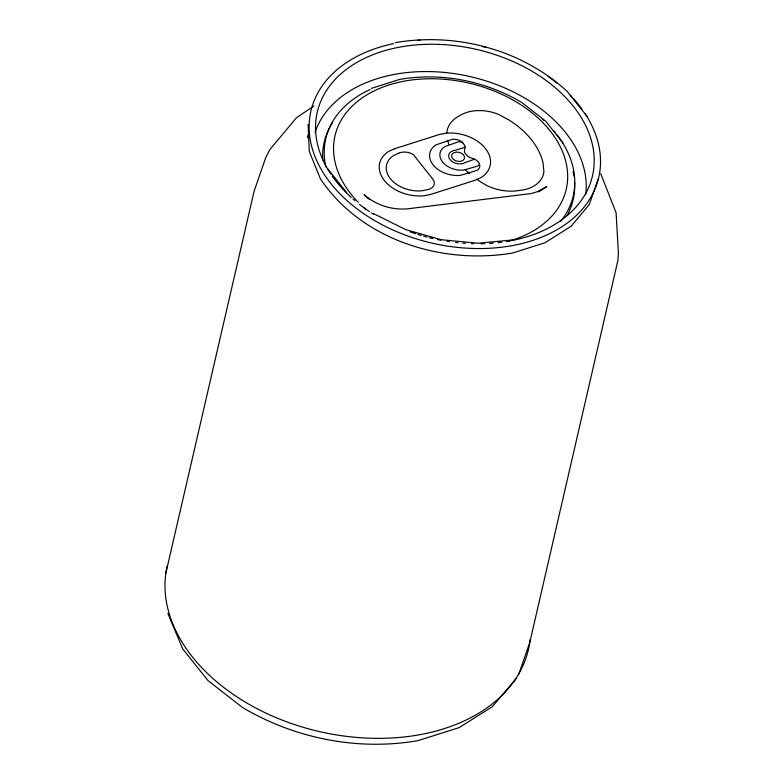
<?xml version="1.0" encoding="UTF-8"?>
<svg xmlns="http://www.w3.org/2000/svg" width="784" height="784" viewBox="0 0 784 784"><rect width="100%" height="100%" fill="white"/><g stroke="black" fill="none" stroke-linecap="round" stroke-linejoin="round"><path stroke-width="1.18" d="M465.118 147.216L464.696 149.342A12.358 8.487 13 0 0 464.814 152.9L467.685 156.261A12.358 8.487 13 0 0 471.694 158.143L474.643 159.201A9.957 6.84 13 0 1 477.152 170.353L460.286 175.391A24.177 16.611 13 0 1 433.121 164.905A24.177 16.611 13 0 1 436.022 144.854L452.466 139.287A9.957 6.84 13 0 1 462.021 142.012L464.706 145.373L465.118 147.216L455.465 150.234A9.731 6.684 13 0 0 450.075 159.652A9.731 6.684 13 0 0 465.235 162.533L474.643 159.201M308.622 133.407L307.583 137.847L309.131 133.358M165.894 572.918L254.036 191.492L265.688 157.721L270.029 149.352L296.479 117.757L313.914 105.997M529.906 641.91L617.89 260.455L618.4 253.252L616.097 212.778L600.72 173.685M598.074 179.232L589.303 204.526L571.203 226.194L545.056 242.736L512.667 253.026C441.96 264.933 361.414 240.061 320.401 178.781L309.288 151.459L308.102 124.48M518.596 674.759L529.504 643.262M516.519 678.297L492.225 706.766L459.14 727.621L417.931 740.655C357.661 751.062 294.813 738.518 242.325 707.364L207.985 680.561L182.721 648.936L167.884 613.402M538.726 191.874L546.713 186.631L536.805 191.923L530.925 193.589L412.315 208.23C395.263 211.141 376.928 206.29 364.119 194.51L365.991 196.686M371.322 88.416L399.595 79.419C441.578 72.167 485.345 80.909 521.899 102.596L545.664 121.167L563.03 142.982M395.342 42.689L395.636 42.601C456.337 32.242 521.605 49.5 567.185 91.434L587.432 116.806M512.687 239.953L477.877 243.246L441.206 239.698L405.593 229.575L373.4 213.552M366.932 197.421L369.754 199.636M327.516 168.501L346.763 192.717M530.209 639.568A185.406 127.39 13 0 1 326.301 733.069A185.406 127.39 13 0 1 167.198 565.93M479.396 163.876A4.89 3.361 13 0 1 477.123 166.237L463.54 170.108A18.63 12.799 13 0 1 442.607 162.033A18.63 12.799 13 0 1 444.842 146.579L457.846 141.982A4.361 2.989 13 0 1 462.834 142.806M358.268 202.38A118.658 81.526 13 0 1 383.621 86.818A118.658 81.526 13 0 1 550.025 130.742A118.658 81.526 13 0 1 507.062 241.668M365.893 209.524A118.658 81.526 13 0 1 364.148 207.995M557.11 134.887A126.998 87.259 13 0 1 560.658 221.392M325.84 166.963A126.998 87.259 13 0 1 370.156 89.494M542.205 118.923A126.998 87.259 13 0 1 543.939 120.511M554.053 131.095A126.998 87.259 13 0 1 555.611 132.986M446.762 132.751A39.21 26.94 13 0 1 459.257 115.895L463.609 113.602A35.29 24.245 13 0 1 498.379 114.346L508.679 119.825A85.985 59.084 13 0 1 543.096 163.131L543.91 171.637A35.29 24.245 13 0 1 524.133 189.748L518.616 190.59A39.269 26.979 13 0 1 487.334 185.818L481.866 182.633A85.985 59.084 13 0 1 476.564 179.095M469.734 173.744A85.985 59.084 13 0 1 465.304 169.658M448.781 144.119A85.985 59.084 13 0 1 447.684 140.277M585.227 113.876A147.686 101.469 13 0 1 518.547 244.324A147.686 101.469 13 0 1 323.184 172.676A147.686 101.469 13 0 1 393.676 43.62M417.676 40.376A147.686 101.469 13 0 1 420.146 40.229M482.278 46.501A147.686 101.469 13 0 1 485.796 47.422M548.163 76.371A147.686 101.469 13 0 1 556.983 83.055M570.213 95.168A147.686 101.469 13 0 1 571.918 96.951M573.574 98.764A147.686 101.469 13 0 1 581.924 109.064M330.897 174.166A141.247 97.049 13 0 1 392.97 48.52A141.247 97.049 13 0 1 580.542 116.434A141.247 97.049 13 0 1 513.412 240.237M509.914 240.923A141.247 97.049 13 0 1 506.444 241.531M501.731 242.227A141.247 97.049 13 0 1 498.144 242.668M493.303 243.138A141.247 97.049 13 0 1 489.647 243.403M484.737 243.648A141.247 97.049 13 0 1 481.053 243.746M473.791 243.716A141.247 97.049 13 0 1 471.39 243.648M465.324 243.344A141.247 97.049 13 0 1 462.893 243.167M458.003 242.726A141.247 97.049 13 0 1 455.563 242.462M449.457 241.658A141.247 97.049 13 0 1 447.037 241.286M441.01 240.237A141.247 97.049 13 0 1 437.531 239.551M432.886 238.532A141.247 97.049 13 0 1 429.397 237.689M427.074 237.091A141.247 97.049 13 0 1 423.605 236.151M421.302 235.484A141.247 97.049 13 0 1 417.872 234.445M415.598 233.72A141.247 97.049 13 0 1 409.993 231.799M373.537 214.208A141.247 97.049 13 0 1 371.459 212.885M369.401 211.533A141.247 97.049 13 0 1 359.474 204.359M354.809 200.557A141.247 97.049 13 0 1 353.006 199.009M351.242 197.441A141.247 97.049 13 0 1 332.2 176.077M322.734 159.995A127.763 87.779 13 0 1 332.583 122.529M573.035 171.461A127.763 87.779 13 0 1 573.927 176.155M574.564 182.055A127.763 87.779 13 0 1 567.136 215.443M315.06 132.369A139.17 95.628 13 0 1 470.233 76.626A139.17 95.628 13 0 1 585.697 194.569M394.332 148.833L388.609 151.449A35.094 24.118 13 0 0 384.405 180.565A35.094 24.118 13 0 0 423.83 195.784L430.573 194.442L475.437 180.153L481.16 177.527A35.094 24.118 13 0 0 485.365 148.421A35.094 24.118 13 0 0 445.939 133.202L439.197 134.544L394.332 148.833M398.742 153.154L393.725 155.457A27.979 19.218 13 0 0 390.373 178.664A27.979 19.218 13 0 0 421.802 190.796L427.711 189.62A11.329 7.781 13 0 0 432.895 179.213L413.305 154.556A12.152 8.35 13 0 0 398.742 153.154M453.613 159.603A6.615 4.547 13 0 0 464.442 158.584A6.615 4.547 13 0 0 456.2 152.135A6.615 4.547 13 0 0 453.613 159.603"/></g></svg>
